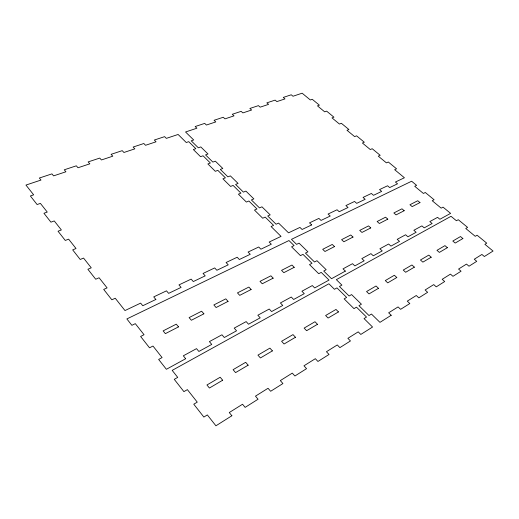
<?xml version="1.0" encoding="UTF-8"?>
<svg xmlns="http://www.w3.org/2000/svg" width="519" height="519" viewBox="0 0 519 519"><rect width="100%" height="100%" fill="white"/><g stroke="black" fill="none" stroke-linecap="round" stroke-linejoin="round"><path stroke-width="0.78" d="M231.863 415.751L215.923 425.801L207.341 414.921L203.863 417.062L193.775 404.204L197.252 402.134L187.378 389.626L183.914 391.637L174.261 379.337L177.725 377.391L172.191 370.378L328.897 283.783L334.457 289.291L336.954 287.889L346.627 297.432L344.136 298.879L353.99 308.636L356.482 307.157L366.524 317.064L364.04 318.588L372.558 327.028L360.802 334.444L358.227 331.842L347.879 338.317L350.461 340.957L339.88 347.633L337.292 344.94L326.451 351.726L329.04 354.471L317.933 361.471L315.338 358.681L303.959 365.804L306.554 368.652L294.889 376.009L292.288 373.103L280.325 380.596L282.926 383.554L270.652 391.287L268.051 388.27L255.458 396.153L258.06 399.228L245.137 407.383L242.535 404.243L229.268 412.547L231.863 415.751M391.203 315.267L379.953 322.364L371.448 314.034L368.99 315.546L358.953 305.678L361.419 304.212L351.571 294.571L349.105 295.999L339.439 286.494L341.904 285.106L336.351 279.663L451.03 216.3L456.409 220.744L458.277 219.699L467.606 227.393L465.751 228.47L475.242 236.314L477.091 235.211L486.731 243.158L484.889 244.293L493.05 251.04L484.363 256.522L481.892 254.453L474.269 259.221L476.747 261.323L468.981 266.221L466.497 264.087L458.556 269.056L461.054 271.216L452.964 276.322L450.46 274.123L442.188 279.3L444.699 281.532L436.258 286.858L433.735 284.587L425.106 289.985L427.637 292.294L418.827 297.848L416.29 295.506L407.279 301.143L409.822 303.524L400.616 309.33L398.067 306.911L388.647 312.801L391.203 315.267M222.664 380.226L209.423 388.037L206.945 384.981L220.192 377.229L222.664 380.226M248.153 365.188L235.574 372.61L233.096 369.677L245.675 362.307L248.153 365.188M272.397 350.889L260.428 357.954L257.943 355.126L269.912 348.119L272.397 350.889M295.473 337.279L284.075 344L281.596 341.281L292.995 334.606L295.473 337.279M317.472 324.304L306.606 330.713L304.128 328.092L314.994 321.728L317.472 324.304M338.466 311.919L328.092 318.043L325.621 315.507L335.994 309.434L338.466 311.919M378.481 288.317L369.015 293.903L366.557 291.542L376.028 285.995L378.481 288.317M396.801 277.509L387.738 282.855L385.293 280.571L394.362 275.258L396.801 277.509M414.363 267.155L405.676 272.28L403.244 270.062L411.937 264.975L414.363 267.155M431.198 257.223L422.868 262.14L420.448 259.993L428.785 255.108L431.198 257.223M447.359 247.693L439.359 252.409L436.959 250.327L444.965 245.636L447.359 247.693M462.883 238.539L455.202 243.067L452.808 241.043L460.502 236.541L462.883 238.539M185.672 358.713L166.385 369.294L158.639 359.427L162.09 357.585L152.975 346.03L149.53 347.821L140.617 336.455L144.048 334.723L135.303 323.642L131.878 325.329L126.87 318.938L288.966 240.544L294.078 245.591L291.574 246.823L300.462 255.627L302.966 254.355L312.016 263.282L309.512 264.586L318.724 273.708L321.222 272.371L329.033 280.072L314.683 287.941L312.328 285.567L301.922 291.23L304.277 293.65L293.637 299.489L291.276 297.03L280.39 302.96L282.751 305.457L271.606 311.569L269.244 309.026L257.839 315.234L260.201 317.829L248.523 324.232L246.162 321.598L234.205 328.112L236.56 330.798L224.312 337.519L221.95 334.781L209.397 341.619L211.752 344.408L198.874 351.467L196.526 348.632L183.324 355.813L185.672 358.713M345.349 271.119L331.518 278.709L323.713 271.041L326.185 269.711L316.979 260.7L314.508 261.985L305.457 253.097L307.936 251.845L299.054 243.145L296.576 244.365L291.464 239.343L411.625 181.228L416.621 185.348L414.726 186.282L423.4 193.457L425.295 192.497L434.098 199.763L432.217 200.743L441.169 208.145L443.044 207.139L450.609 213.374L439.878 219.265L437.588 217.351L429.823 221.574L432.119 223.52L424.211 227.86L421.908 225.888L413.838 230.28L416.147 232.285L407.915 236.794L405.605 234.763L397.204 239.343L399.52 241.4L390.956 246.103L388.627 244.008L379.882 248.776L382.211 250.898L373.284 255.796L370.949 253.635L361.827 258.605L364.169 260.798L354.86 265.903L352.511 263.678L343.001 268.861L345.349 271.119M178.523 326.873L165.373 333.646L163.128 330.882L176.278 324.161L178.523 326.873M203.883 313.82L191.355 320.268L189.104 317.602L201.632 311.205L203.883 313.82M228.055 301.377L216.112 307.527L213.854 304.951L225.797 298.853L228.055 301.377M251.125 289.505L239.726 295.369L237.462 292.891L248.861 287.065L251.125 289.505M273.156 278.165L262.264 283.77L260 281.369L270.892 275.803L273.156 278.165M294.228 267.317L283.809 272.676L281.545 270.36L291.963 265.034L294.228 267.317M334.502 246.583L324.959 251.494L322.701 249.321L332.251 244.443L334.502 246.583M352.998 237.066L343.844 241.776L341.593 239.668L350.753 234.99L352.998 237.066M370.754 227.925L361.964 232.447L359.719 230.404L368.509 225.914L370.754 227.925M387.803 219.148L379.363 223.494L377.125 221.509L385.572 217.189L387.803 219.148M404.197 210.708L396.081 214.885L393.856 212.959L401.972 208.807L404.197 210.708M419.968 202.592L412.157 206.614L409.939 204.739L417.756 200.743L419.968 202.592M155.856 299.476L142.77 305.743L140.643 303.115L124.982 310.563L115.25 298.23L111.851 299.8L103.696 289.414L107.096 287.896L99.097 277.756L95.71 279.235L87.88 269.257L91.253 267.823L83.565 258.079L80.205 259.468L72.673 249.873L76.027 248.523L68.631 239.149L65.284 240.459L58.037 231.221L61.372 229.956L54.248 220.932L50.927 222.164L43.946 213.27L47.255 212.07L40.398 203.377L37.096 204.538L30.374 195.968L33.657 194.839L25.95 185.069L40.988 180.067L39.347 178.036L51.932 173.878L53.587 175.876L65.919 171.776L64.259 169.804L76.332 165.814L77.999 167.76L89.832 163.822L88.152 161.909L99.739 158.081L101.426 159.962L112.785 156.187L111.092 154.331L122.225 150.653L123.924 152.482L134.843 148.849L133.136 147.046L143.834 143.51L145.547 145.288L156.044 141.797L154.331 140.039L164.62 136.64L166.346 138.372L178.114 134.46L186.25 142.517L188.741 141.661L195.838 148.668L193.347 149.543L200.555 156.686L203.052 155.778L210.383 163.011L207.879 163.939L215.327 171.315L217.831 170.362L225.402 177.835L222.898 178.815L230.598 186.431L233.102 185.426L240.926 193.152L238.422 194.184L246.382 202.066L248.886 201.002L256.983 208.988L254.472 210.078L262.705 218.233L265.215 217.111L273.591 225.376L271.08 226.531L281.038 236.392L269.16 242.042L271.32 244.222L260.895 249.204L258.734 246.992L248.082 252.052L250.242 254.304L239.356 259.513L237.202 257.229L226.07 262.517L228.23 264.839L216.845 270.289L214.691 267.927L203.052 273.455L205.206 275.861L193.295 281.558L191.148 279.112L178.964 284.905L181.105 287.39L168.63 293.365L166.495 290.835L153.721 296.9L155.856 299.476M311.666 224.909L302.103 229.489L299.943 227.413L288.525 232.836L278.573 223.086L276.089 224.227L267.713 215.995L270.198 214.885L261.959 206.822L259.481 207.898L251.384 199.945L253.862 198.894L245.902 191.096L243.424 192.121L235.594 184.427L238.078 183.428L230.378 175.889L227.893 176.856L220.322 169.415L222.8 168.467L215.346 161.169L212.868 162.09L205.537 154.883L208.009 153.987L200.795 146.922L198.323 147.792L191.219 140.811L193.691 139.961L185.543 131.988L196.896 128.212L195.163 126.545L204.7 123.392L206.432 125.034L215.794 121.92L214.062 120.298L223.254 117.262L224.993 118.864L234.024 115.86L232.285 114.277L241.153 111.345L242.892 112.908L251.611 110.009L249.866 108.465L258.43 105.636L260.175 107.161L268.589 104.364L266.85 102.853L275.122 100.122L276.861 101.607L284.989 98.908L283.251 97.436L291.25 94.789L292.988 96.249L302.142 93.199L310.33 99.966L312.269 99.304L319.393 105.175L317.459 105.857L324.68 111.832L326.62 111.137L333.944 117.177L332.011 117.891L339.445 124.041L341.379 123.308L348.917 129.523L346.99 130.275L354.639 136.607L356.566 135.829L364.332 142.232L362.405 143.023L370.287 149.537L372.207 148.726L380.2 155.317L378.286 156.154L386.402 162.862L388.316 162.006L396.548 168.798L394.641 169.681L404.418 177.758L395.42 182.033L397.541 183.81L389.678 187.573L387.55 185.776L379.538 189.584L381.666 191.407L373.505 195.319L371.37 193.464L363.041 197.421L365.181 199.302L356.696 203.357L354.555 201.456L345.901 205.569L348.048 207.503L339.218 211.726L337.071 209.767L328.066 214.042L330.22 216.034L321.04 220.426L318.88 218.408L309.512 222.865L311.666 224.909"/></g></svg>
